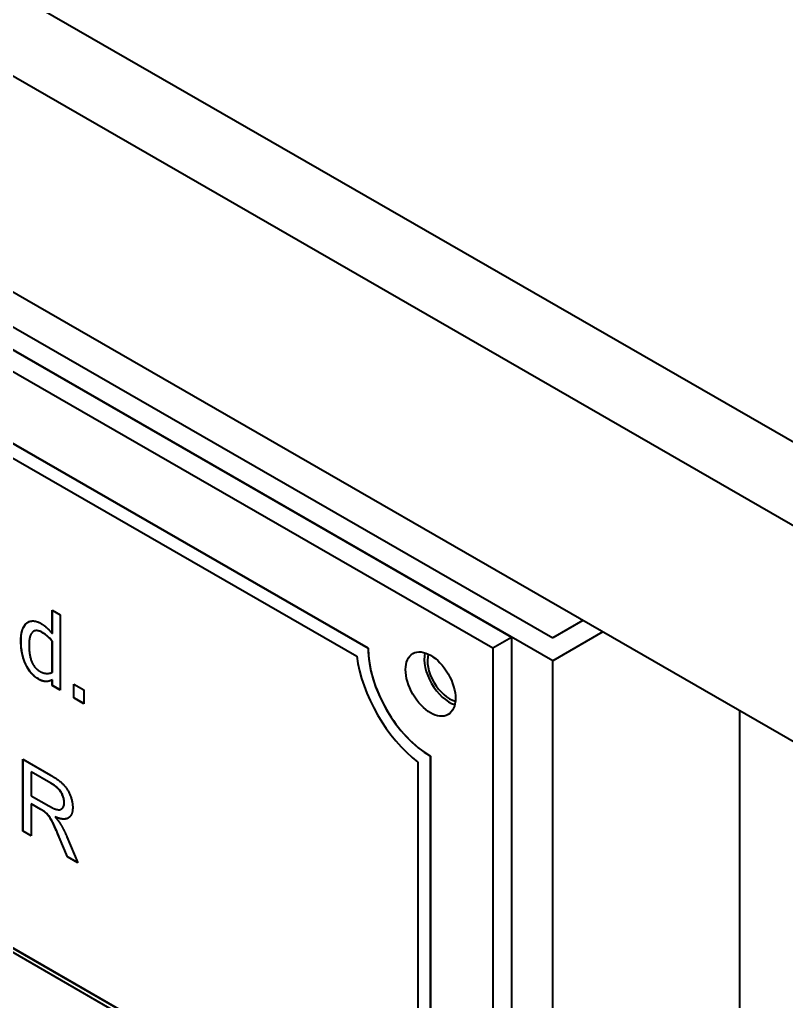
# Model space of a CAD drawing. Header units: millimetres. Extents: x 0 to 3364, y 0 to 2376.
# Drawn here: x 3011.54 to 3033.29, y 1893.92 to 1921.77 of the extents above; entities that cross this region are included whole.
import ezdxf

# ---------------------------------------------------------------- set-up
doc = ezdxf.new("R2010")
doc.units = ezdxf.units.MM
doc.header["$LTSCALE"] = 4
doc.layers.add('가시적인 것(ISO)', color=3, linetype='Continuous', lineweight=40, true_color=0x00ff00)
doc.layers.add('가시적인 좁은 것(ISO)', color=3, linetype='Continuous', lineweight=35, true_color=0x00ff00)

msp = doc.modelspace()

# ---------------------------------------------------------------- linework, layer by layer
at = {"layer": '가시적인 것(ISO)'}
for p, q in [((2883.0445, 1994.056), (3072.337, 1885.0497)), ((3072.337, 1878.9181), (2883.0445, 1987.9244)), ((2917.4806, 1976.5908), (3041.9314, 1904.9243)), ((3026.6579, 1903.5825), (2967.7559, 1937.5019)), ((2968.8872, 1937.5019), (3026.6579, 1904.2341)), ((2968.9226, 1936.8301), (3025.4911, 1904.2544)), ((2968.3923, 1936.5247), (3024.9608, 1903.949)), ((3021.4217, 1903.9391), (2971.9243, 1932.4428)), ((2971.9278, 1932.4448), (3021.4253, 1903.9411)), ((2972.2482, 1931.8475), (3021.0979, 1903.7168)), ((2988.8948, 1908.363), (3021.4217, 1889.632)), ((2988.8984, 1908.3651), (3021.4253, 1889.6341)), ((2989.0009, 1908.1793), (3021.3157, 1889.5705)), ((3012.4604, 1904.3534), (3012.4604, 1905.0159)), ((3012.4604, 1905.0159), (3012.6839, 1904.8872)), ((3012.4639, 1904.3555), (3012.4639, 1905.0139)), ((3012.6839, 1904.8872), (3012.6839, 1902.7523)), ((3027.5165, 1904.7285), (3026.6579, 1904.2341)), ((3011.9362, 1904.4209), (3011.9327, 1904.4189)), ((3028.0822, 1904.4028), (3026.6579, 1903.5825)), ((3012.4639, 1904.3555), (3012.4604, 1904.3534)), ((3012.4639, 1904.1418), (3012.4604, 1904.1398)), ((3012.4604, 1903.2536), (3012.4604, 1904.1398)), ((3012.4639, 1903.2557), (3012.4639, 1904.1418)), ((3024.9608, 1903.949), (3025.4911, 1904.2544)), ((3025.4911, 1904.2544), (3025.4911, 1855.2016)), ((3021.4253, 1903.9411), (3021.4217, 1903.9391)), ((3024.9608, 1903.949), (3024.9608, 1854.8962)), ((3026.6579, 1854.5297), (3026.6579, 1903.5825)), ((3012.4639, 1903.2557), (3012.4604, 1903.2536)), ((3012.4639, 1903.0387), (3012.4604, 1903.0367)), ((3012.4604, 1902.881), (3012.4604, 1903.0367)), ((3012.4639, 1902.883), (3012.4639, 1903.0387)), ((3012.4639, 1902.883), (3012.4604, 1902.881)), ((3012.6839, 1902.7523), (3012.4604, 1902.881)), ((3012.6839, 1902.7563), (3012.4639, 1902.883)), ((3013.0706, 1902.5295), (3013.0706, 1902.9204)), ((3013.0706, 1902.9204), (3013.3543, 1902.7571)), ((3013.0742, 1902.5316), (3013.0742, 1902.9184)), ((3013.3543, 1902.7571), (3013.3543, 1902.3662)), ((3013.0742, 1902.5316), (3013.0706, 1902.5295)), ((3013.3543, 1902.3662), (3013.0706, 1902.5295)), ((3013.3543, 1902.3703), (3013.0742, 1902.5316)), ((3031.9612, 1902.169), (3031.9612, 1857.5837)), ((3011.6278, 1898.7499), (3011.6278, 1900.7937)), ((3011.6278, 1900.7937), (3012.412, 1900.3421)), ((3011.6313, 1898.7519), (3011.6313, 1900.7917)), ((3023.193, 1900.8793), (3023.1895, 1900.8772)), ((3023.1895, 1859.9999), (3023.1895, 1900.8772)), ((3023.193, 1900.8793), (3023.193, 1860.0019)), ((3022.836, 1900.7064), (3022.836, 1860.5779)), ((3011.8658, 1900.4349), (3011.8622, 1900.4328)), ((3011.8622, 1900.4328), (3011.8622, 1899.7567)), ((3012.4214, 1900.1108), (3011.8622, 1900.4328)), ((3012.4249, 1900.1129), (3011.8658, 1900.4349)), ((3011.8622, 1899.7567), (3012.3648, 1899.4673)), ((3011.8658, 1899.5251), (3011.8622, 1899.5231)), ((3012.1331, 1899.3671), (3011.8622, 1899.5231)), ((3011.8622, 1899.5231), (3011.8622, 1898.6148)), ((3012.1366, 1899.3691), (3011.8658, 1899.5251)), ((3012.7221, 1899.3777), (3012.7186, 1899.3757)), ((3012.2673, 1899.2845), (3012.2637, 1899.2825)), ((3012.5475, 1899.1543), (3012.544, 1899.1523)), ((3011.6313, 1898.7519), (3011.6278, 1898.7499)), ((3011.8622, 1898.6148), (3011.6278, 1898.7499)), ((3011.8622, 1898.6189), (3011.6313, 1898.7519)), ((3012.8916, 1898.0221), (3012.6572, 1898.5823)), ((3012.8952, 1898.0241), (3012.6607, 1898.5844)), ((3012.8782, 1898.586), (3013.184, 1897.8537)), ((3012.8952, 1898.0241), (3012.8916, 1898.0221)), ((3013.184, 1897.8537), (3012.8916, 1898.0221)), ((3013.1818, 1897.859), (3012.8952, 1898.0241))]:
    msp.add_line(p, q, dxfattribs=at)
for centre, major_axis, start_param, end_param in [((3023.1895, 1902.9211), (-1.2476, 2.1665), 0.7873319, 2.3581282), ((3023.193, 1902.9231), (1.2476, -2.1665), 3.9289245, 5.4997209), ((3023.7234, 1903.2285), (0.499, -0.8666), 3.6993769, 5.7254011), ((3023.1895, 1902.9211), (1.4971, -2.5998), 4.0963726, 5.3322728), ((3023.7234, 1903.2285), (-0.4367, 0.7583), 0.4988431, 2.6427496)]:
    msp.add_ellipse(centre, major_axis=major_axis, ratio=0.5780931, start_param=start_param, end_param=end_param, dxfattribs=at)
msp.add_ellipse((3023.193, 1902.9231), major_axis=(-0.499, 0.8666), ratio=0.5780931, dxfattribs=at)
for points, degree in [([(3011.5722, 1904.1477), (3011.5722, 1904.3498), (3011.6624, 1904.5926), (3011.7412, 1904.6582)], 2), ([(3011.7412, 1904.6582), (3011.8143, 1904.7155), (3012.0192, 1904.7118), (3012.1323, 1904.6467)], 2), ([(3011.7448, 1904.6603), (3011.754, 1904.6675), (3011.7635, 1904.674), (3011.7735, 1904.6798)], 3), ([(3012.1323, 1904.6467), (3012.2312, 1904.5898), (3012.3787, 1904.4534), (3012.4604, 1904.3534)], 2), ([(3012.1696, 1904.3884), (3011.9977, 1904.4874), (3011.8028, 1904.3014), (3011.8028, 1904.0199)], 2), ([(3012.4604, 1904.1398), (3012.3773, 1904.234), (3012.2455, 1904.3447), (3012.1696, 1904.3884)], 2), ([(3011.7083, 1903.4764), (3011.6438, 1903.6145), (3011.5722, 1903.9539), (3011.5722, 1904.1477)], 2), ([(3011.8028, 1904.0199), (3011.8028, 1903.7482), (3011.9518, 1903.3759), (3012.1166, 1903.281)], 2), ([(3012.065, 1903.0656), (3011.9561, 1903.1283), (3011.7728, 1903.3382), (3011.7083, 1903.4764)], 2), ([(3012.1166, 1903.281), (3012.204, 1903.2307), (3012.3816, 1903.2212), (3012.4604, 1903.2536)], 2), ([(3012.2813, 1902.9957), (3012.234, 1902.9964), (3012.1323, 1903.0268), (3012.065, 1903.0656)], 2), ([(3012.4604, 1903.0367), (3012.4088, 1903.0167), (3012.3329, 1902.9941), (3012.2813, 1902.9957)], 2), ([(3012.412, 1900.3421), (3012.6478, 1900.2064), (3012.8943, 1899.9538), (3013.0412, 1899.5903), (3013.0412, 1899.4221)], 2), ([(3012.8, 1899.561), (3012.8, 1899.7059), (3012.6181, 1899.9975), (3012.4214, 1900.1108)], 2), ([(3012.2637, 1899.2825), (3012.2233, 1899.3151), (3012.1331, 1899.3671)], 2), ([(3012.3648, 1899.4673), (3012.5251, 1899.375), (3012.7057, 1899.3473), (3012.8, 1899.4628), (3012.8, 1899.561)], 2), ([(3013.0412, 1899.4221), (3013.0412, 1899.204), (3012.7973, 1899.0469), (3012.544, 1899.1523)], 2), ([(3012.6572, 1898.5823), (3012.5548, 1898.8251), (3012.4227, 1899.0959), (3012.3176, 1899.2359), (3012.2637, 1899.2825)], 2), ([(3012.544, 1899.1523), (3012.6356, 1899.0481), (3012.6841, 1898.9703)], 2), ([(3012.6841, 1898.9703), (3012.7865, 1898.8023), (3012.8782, 1898.586)], 2)]:
    msp.add_open_spline(points, degree=degree, dxfattribs=at)
for points, knots in [([(3011.5757, 1904.1497), (3011.5757, 1904.3392), (3011.6055, 1904.4318), (3011.6496, 1904.5507), (3011.69, 1904.6147), (3011.7448, 1904.6603)], [-0.11233697, -0.11233697, -0.11233697, -0.11233697, -0.07321087, -0.07321087, 0, 0, 0, 0]), ([(3012.1731, 1904.3904), (3012.1456, 1904.4062), (3012.1182, 1904.4192), (3012.0663, 1904.4364), (3012.0421, 1904.441), (3011.9879, 1904.442), (3011.9604, 1904.4348), (3011.9362, 1904.4209)], [-0.162097783, -0.162097783, -0.162097783, -0.162097783, -0.146405367, -0.146405367, -0.131765813, -0.131765813, -0.11205544, -0.11205544, -0.11205544, -0.11205544]), ([(3012.4639, 1904.1418), (3012.4174, 1904.1945), (3012.3654, 1904.249), (3012.2882, 1904.3138), (3012.2413, 1904.3512), (3012.1731, 1904.3904)], [-0.16701126, -0.16701126, -0.16701126, -0.16701126, -0.05785174, -0.05785174, 0, 0, 0, 0]), ([(3011.7118, 1903.4784), (3011.6567, 1903.5966), (3011.6276, 1903.7101), (3011.5851, 1903.9117), (3011.5757, 1904.0355), (3011.5757, 1904.1497)], [-0.13473837, -0.13473837, -0.13473837, -0.13473837, -0.08385429, -0.08385429, 0, 0, 0, 0]), ([(3012.0685, 1903.0676), (3012.0275, 1903.0913), (3011.9869, 1903.1202), (3011.9087, 1903.1894), (3011.8718, 1903.2285), (3011.7879, 1903.335), (3011.7463, 1903.4044), (3011.7118, 1903.4784)], [-0.11764779, -0.11764779, -0.11764779, -0.11764779, -0.08296211, -0.08296211, -0.04934341, -0.04934341, 0, 0, 0, 0]), ([(3012.2848, 1902.9977), (3012.2401, 1902.9984), (3012.2039, 1903.0085), (3012.1487, 1903.025), (3012.1076, 1903.0451), (3012.0685, 1903.0676)], [-0.048107514, -0.048107514, -0.048107514, -0.048107514, -0.033132302, -0.033132302, 0, 0, 0, 0]), ([(3012.4639, 1903.0387), (3012.4346, 1903.0273), (3012.4049, 1903.0165), (3012.3468, 1902.9993), (3012.316, 1902.9968), (3012.2848, 1902.9977)], [-0.061682896, -0.061682896, -0.061682896, -0.061682896, -0.029269341, -0.029269341, 0, 0, 0, 0]), ([(3012.8035, 1899.563), (3012.8035, 1899.593), (3012.8006, 1899.6243), (3012.7876, 1899.6883), (3012.7781, 1899.7197), (3012.7451, 1899.8011), (3012.7219, 1899.8392), (3012.6816, 1899.9025), (3012.6476, 1899.9418), (3012.5531, 1900.0322), (3012.4866, 1900.0773), (3012.4249, 1900.1129)], [-0.11448376, -0.11448376, -0.11448376, -0.11448376, -0.10569607, -0.10569607, -0.09733662, -0.09733662, -0.08423212, -0.08423212, -0.0523625, -0.0523625, 0, 0, 0, 0]), ([(3012.2673, 1899.2845), (3012.2509, 1899.2977), (3012.2309, 1899.3113), (3012.1893, 1899.3382), (3012.1617, 1899.3547), (3012.1366, 1899.3691)], [-0.035257923, -0.035257923, -0.035257923, -0.035257923, -0.021282147, -0.021282147, 0, 0, 0, 0]), ([(3012.7221, 1899.3777), (3012.7532, 1899.3956), (3012.7712, 1899.4251), (3012.7963, 1899.4801), (3012.8035, 1899.5187), (3012.8035, 1899.563)], [-0.05527544, -0.05527544, -0.05527544, -0.05527544, -0.032549892, -0.032549892, 0, 0, 0, 0]), ([(3012.6607, 1898.5844), (3012.5499, 1898.8472), (3012.495, 1898.9587), (3012.44, 1899.0652), (3012.4096, 1899.1186), (3012.3641, 1899.1812), (3012.3231, 1899.2362), (3012.2673, 1899.2845)], [-0.24855738, -0.24855738, -0.24855738, -0.24855738, -0.1485097, -0.1485097, -0.04884177, -0.04884177, 0, 0, 0, 0]), ([(3012.913, 1899.1217), (3012.8818, 1899.1044), (3012.8467, 1899.0956), (3012.7279, 1899.0912), (3012.6363, 1899.1174), (3012.5475, 1899.1543)], [-0.11398299, -0.11398299, -0.11398299, -0.11398299, -0.07600096, -0.07600096, 0, 0, 0, 0])]:
    msp.add_open_spline(points, degree=3, knots=knots, dxfattribs=at)
at = {"layer": '가시적인 좁은 것(ISO)'}
for p, q in [((3011.7448, 1904.6603), (3011.7412, 1904.6582)), ((3012.1731, 1904.3904), (3012.1696, 1904.3884)), ((3011.5757, 1904.1497), (3011.5722, 1904.1477)), ((3011.7118, 1903.4784), (3011.7083, 1903.4764)), ((3012.0685, 1903.0676), (3012.065, 1903.0656)), ((3012.2848, 1902.9977), (3012.2813, 1902.9957)), ((3012.4249, 1900.1129), (3012.4214, 1900.1108)), ((3012.1366, 1899.3691), (3012.1331, 1899.3671)), ((3012.8035, 1899.563), (3012.8, 1899.561)), ((3012.6607, 1898.5844), (3012.6572, 1898.5823))]:
    msp.add_line(p, q, dxfattribs=at)

doc.saveas('drawing.dxf')
